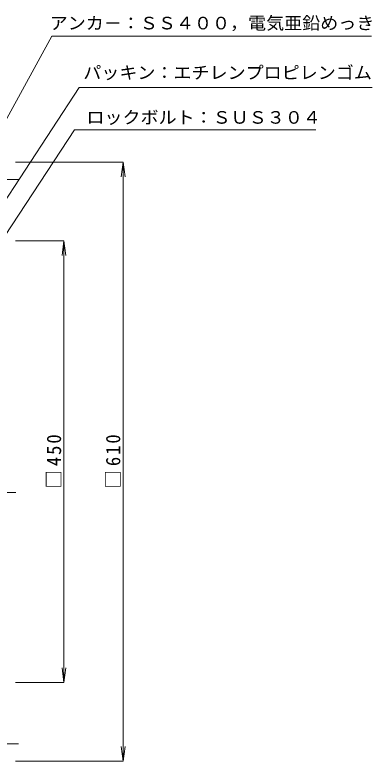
# Model space of a CAD drawing. Units: millimetres, scale not verified. Extents: x -960 to 881, y -687 to 688.
# Drawn here: x 517 to 881, y -260 to 500 of the extents above; entities that cross this region are included whole.
import ezdxf
from ezdxf.enums import TextEntityAlignment as Align

# ---------------------------------------------------------------- set-up
doc = ezdxf.new("R2010")
doc.units = ezdxf.units.MM
doc.header["$LTSCALE"] = 5
doc.linetypes.add('CHAIN2', pattern=[12, 9, -1, 1, -1])
doc.layers.add('3-0', color=2, linetype='Continuous', lineweight=9)
doc.layers.add('3-4', color=7, linetype='Continuous', lineweight=9)
doc.styles.add('ＭＳ ゴシック', font='')
doc.styles.get('ＭＳ ゴシック').set_extended_font_data('MS Gothic')

msp = doc.modelspace()

# ---------------------------------------------------------------- linework, layer by layer
at = {"layer": '3-0', "linetype": 'CHAIN2'}
for p, q in [((521.036, 332.432), (482.099, 332.432)), ((521.036, -242.568), (482.099, -242.568))]:
    msp.add_line(p, q, dxfattribs=at)
at = {"layer": '3-4'}
for p, q in [((554.965, 478.422), (880.879, 478.422)), ((583.053, 426.245), (492.219, 287.571)), ((583.053, 426.245), (881.317, 426.245)), ((578.264, 383.147), (499.807, 263.875)), ((578.264, 383.147), (824.1, 383.147)), ((517.965, 349.932), (627.646, 349.932)), ((627.646, 349.932), (625.688, 335.061)), ((627.646, 349.932), (629.604, 335.061)), ((627.646, -260.068), (627.646, 349.932)), ((517.965, 269.932), (567.389, 269.932)), ((567.389, 269.932), (565.431, 255.061)), ((567.389, 269.932), (569.346, 255.061)), ((567.389, -180.068), (567.389, 269.932)), ((518.517, 13.597), (432.965, 13.597)), ((567.389, -180.068), (565.431, -165.196)), ((567.389, -180.068), (569.346, -165.196)), ((517.965, -180.068), (567.389, -180.068)), ((627.646, -260.068), (625.688, -245.196)), ((627.646, -260.068), (629.604, -245.196)), ((517.965, -260.068), (627.646, -260.068))]:
    msp.add_line(p, q, dxfattribs=at)
msp.add_lwpolyline([(554.965, 478.422), (495.018, 369.172), (502.41, 379.252)], dxfattribs=at)

# ---------------------------------------------------------------- texts
at = {"layer": '3-4', "style": 'ＭＳ ゴシック', "width": 1.05}
for s, p in [('アンカ－：ＳＳ４００，電気亜鉛めっき', (552.866, 481.507)), ('パッキン：エチレンプロピレンゴム', (587.099, 431.047)), ('ロックボルト：ＳＵＳ３０４', (590.297, 385.414))]:
    msp.add_text(s, height=12.83, dxfattribs=at).set_placement(p, align=Align.BOTTOM_LEFT)
at = {"layer": '3-4', "color": 2, "char_height": 14.66, "attachment_point": 7, "rotation": 90, "style": 'ＭＳ ゴシック'}
for s, insert in [('\\T1.21;\\W0.95;□450', (564.889, 17.432)), ('\\T1.21;\\W0.95;□610', (625.146, 17.432))]:
    msp.add_mtext(s, dxfattribs=dict(at, insert=insert))

doc.saveas('drawing.dxf')
